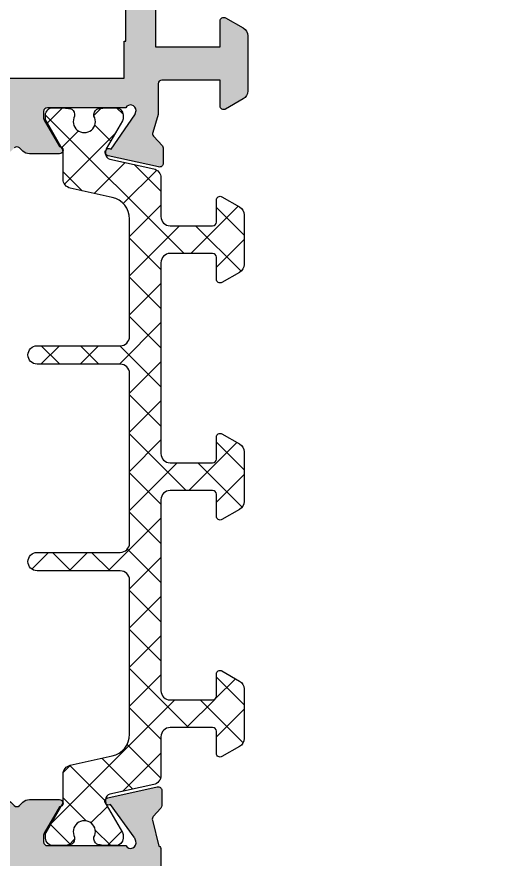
# Model space of a CAD drawing. Header units: millimetres. Extents: x -157 to 4988, y 4688 to 7765.
# Drawn here: x 2976.99 to 3002.99, y 5384.19 to 5429.85 of the extents above; entities that cross this region are included whole.
import ezdxf

# ---------------------------------------------------------------- set-up
doc = ezdxf.new("R2010")
doc.units = ezdxf.units.MM
doc.header["$LTSCALE"] = 0.2
for name, color, linetype in [('REYNAERS', 7, 'Continuous'), ('RI-HATCH-P', 7, 'Continuous'), ('RI-HATCH-PI', 4, 'Continuous'), ('RI-PROFILE', 7, 'Continuous')]:
    doc.layers.add(name, color=color, linetype=linetype)

# ---------------------------------------------------------------- blocks, each defined once
blk = doc.blocks.new('4I30840')
at = {"layer": 'RI-PROFILE'}
blk.add_lwpolyline([(8.950494908137841, 11.57999660771395), (8.950494908137841, 3.299611849984217), (12.4504949081383, 3.299611849984217), (12.4504949081383, 4.699611849984308, -0.577350269189529), (12.75049490813831, 4.87281693074118), (13.7004949081383, 4.324334175010904, -0.2679491924310627), (13.9504949081383, 3.891321473118865), (13.9504949081383, 0.9078981856638393, -0.2679491924311125), (13.70049490813835, 0.4748854837716863), (12.75049490813825, -0.0735972719584197, -0.5773502691894944), (12.45049490813835, 0.09960780879839604), (12.4504949081383, 1.49961184998449), (9.30099551573511, 1.49961184998449, 0.414213562373095), (9.100995515735121, 1.299611849984501), (9.100995515735121, -0.3741837965697528), (8.8056834118712, -1.34011209054637, 0.264245669416319), (8.848800991181463, -1.532949460224501), (9.32689199093187, -2.060072795108965, -0.1668067561032454), (9.369033426885494, -2.182876189838936), (9.369033426885437, -3.015309923371717, -0.4796563285019498), (9.125745504097893, -3.21056912479574), (6.392305103870854, -2.603188760865066, -1.238133787161582), (6.555379056545348, -2.247769305178537), (7.831067176340071, -0.3919003756636528, 0.07652390605046604), (7.857510548719517, -0.3370823262452234), (7.900999609650853, -0.1500007170179174, 0.7673269879790929), (7.341191988515561, -7.170179685545008e-07), (3.100999609650898, -7.170179401327914e-07, 0.4142135623729703), (2.90099960965091, -0.2000007170179856), (2.900999609650853, -0.5735174579439786, 0.1316524975874546), (2.927794528893912, -0.6735174579440013), (3.751375022514765, -2.100000717017963, -0.9999999999999999), (3.751375022514765, -2.500000717017997), (2.126172450497734, -2.50000030220906, -0.1989123902106995), (1.772619016642977, -2.353553691202364), (1.591923176791965, -2.172857849715882, 0.4142135623731246), (1.30908046431739, -2.17285784843591)], format="xyb", dxfattribs=at)
blk.add_lwpolyline([(-4.449505091856508, 10.09961184998417), (-4.44950509186225, 3.599611849983489), (-4.349505091862227, 3.599611849983489), (-4.349505091862284, 1.599611849983546), (7.25049490813808, 1.599611849989401), (7.250494908138194, 3.599611849983489), (7.350494908137932, 3.599611849983489), (7.350494908137932, 10.09961184998417), (7.25049490813808, 10.09961184998417), (7.25049490813808, 14.09961184998431), (7.350494908137875, 14.09961184998431), (7.350494908137932, 19.49961184999268), (7.25049490813808, 19.49961184999268), (7.250494908138137, 21.49961184998676), (-4.349505091862284, 21.49961184998676), (-4.349505091862284, 19.49961184999268), (-4.449505091862306, 19.49961184999268), (-4.449505091858555, 14.09961184998431), (-4.349505091862511, 14.09961184998431), (-4.349505091862284, 10.09961184998417)], close=True, dxfattribs=at)
blk = doc.blocks.new('4E30814')
at = {"layer": 'RI-PROFILE'}
for points in [[(-19.3000001652143, 9.800000000001226), (-20.3000001652143, 9.800000000000743), (-20.30000016521566, 10.20000000000032, -0.4142135623738806), (-19.90000016521512, 10.60000000000118), (-17.90000016521435, 10.60000000000141, -0.4142135623731283), (-17.40000016521429, 10.10000000000141), (-17.40000016521429, 9.60000000000121), (-18.3000001652143, 9.60000000000121), (-18.3000001652143, 6.700000000001204, 0.414213562373095), (-17.8000001652143, 6.200000000001204), (-8.300500770914311, 6.199981742401224, 0.4142141282784793), (-7.80049980481428, 6.699981742401224), (-7.80049980481428, 9.599980781401214), (-8.400500381414304, 9.599981934601189, -0.4142129994461191), (-8.700499804814314, 9.8999819346012), (-8.700499804814285, 10.29998193460121, -0.4142141253001703), (-8.40049922822837, 10.59998193460065), (-7.80049980481428, 10.59998078140121), (-7.800499804814308, 12.59983736559845, -0.2781517569668863), (-7.693851211536838, 12.77671448357272), (-7.340274676447223, 14.1887145410883, 0.2631925988207074), (-7.382863902751069, 14.38096749848022), (-7.793928420839563, 14.83779440077455, -0.1852564082010922), (-7.845256695950809, 14.97157301722176), (-7.845256695950354, 15.79590297111439, -0.4796563285015301), (-7.601968773163151, 15.99116217253822), (-4.922679203919813, 15.39717797536237, -1.178331541218731), (-5.069633980971446, 15.03088315390117), (-6.35924458712401, 13.2558864311447, 0.08309359224723926), (-6.388702139441591, 13.19680372163087), (-6.43739123160816, 13.03754887702628, 0.892534124388351), (-5.890692183689112, 12.79983736560114), (-1.650499804825017, 12.79983463261932, 0.4142135623729286), (-1.450499804824915, 12.99983463261937), (-1.450499804824886, 13.37335137354536, 0.1316524975874458), (-1.477294724067974, 13.47335137354538), (-2.300875217688798, 14.89983463261935, -0.9999999999999999), (-2.300875217688798, 15.29983463261938), (-0.6756705430282466, 15.29983559347365, -0.1989125222284719), (-0.322116853861786, 15.15338898566704), (-0.1414213555972879, 14.97269348903804, 0.4142135623731537), (0.1414213568773164, 14.97269349031806), (0.3221176586637, 15.15338979373995, -0.1989122125308431), (0.6756707506837927, 15.29983640474661), (2.3008752176884, 15.29983736560119, -0.9999999999999999), (2.3008752176884, 14.89983736560116), (1.477294724067576, 13.47335410652722, 0.1316524975874361), (1.45049980482446, 13.3733541065272), (1.450499804824517, 12.99983736560121, 0.4142135623728662), (1.650499804824506, 12.79983736560119), (5.890692183689083, 12.79983736560116, 0.8925341243882334), (6.437391231608103, 13.03754887702631), (6.388702139441534, 13.19680372163087, 0.08309359224723908), (6.359244587123953, 13.25588643114473), (5.069633980971389, 15.03088315390112, -1.178331541218712), (4.922679203919756, 15.3971779753624), (7.601968773163094, 15.99116217253818, -0.4796563285015136), (7.845256695950297, 15.79590297111439), (7.845256695950752, 14.97157301722173, -0.185256408201091), (7.793928420839507, 14.83779440077454), (7.382863902751012, 14.38096749848022, 0.2631925988207074), (7.340274676447166, 14.18871454108829), (7.693851211536781, 12.77671448357275, -0.2781517569669053), (7.800499804814251, 12.59983736559842), (7.80049980481428, 10.59998078140121), (8.40049922822837, 10.59998193460065, -0.4142141253001842), (8.700499804814285, 10.29998193460121), (8.700499804814314, 9.8999819346012, -0.414212999446119), (8.400500381414304, 9.599981934601189), (7.80049980481428, 9.599980781401214), (7.80049980481428, 6.699981742401221, 0.4142141282785021), (8.300500770914311, 6.199981742401249), (17.8000001652143, 6.200000000001197, 0.414213562373095), (18.3000001652143, 6.700000000001197), (18.3000001652143, 9.600000000001202), (17.40000016521429, 9.600000000001202), (17.40000016521429, 10.1000000000014, -0.4142135623731283), (17.90000016521435, 10.6000000000014), (19.90000016521512, 10.60000000000117, -0.4142135623738755), (20.30000016521569, 10.20000000000032), (20.3000001652143, 9.800000000000736), (19.3000001652143, 9.80000000000122), (19.30000016521248, 8.100000000001174, 0.414213562373095), (19.80000016521248, 7.600000000001174), (24.30000016521339, 7.599999999999099, 0.414213562373094), (24.80000016521294, 8.099999999998868), (24.8000001652143, 9.7999999999996), (23.8000001652143, 9.799999999999827), (23.80000016521385, 10.19999999999901, -0.414213562373761), (24.20000016521439, 10.60000000000069), (25.50000016521457, 10.59999999999944, -0.4142135623728286), (26.00000016521412, 10.09999999999944), (26.00000016521412, 0.4999999999998723, -0.414213562373095), (25.50000016521412, -1.277034034075086e-13), (-25.50000016521412, -1.205979760499076e-13, -0.414213562373095), (-26.00000016521412, 0.4999999999998794), (-26.00000016521412, 10.09999999999945, -0.4142135623728286), (-25.50000016521457, 10.59999999999945), (-24.20000016521439, 10.6000000000007, -0.414213562373761), (-23.80000016521385, 10.19999999999902), (-23.8000001652143, 9.799999999999834), (-24.8000001652143, 9.799999999999606), (-24.80000016521294, 8.099999999998879, 0.414213562373095), (-24.30000016521339, 7.599999999999106), (-19.80000016521248, 7.600000000001181, 0.414213562373095), (-19.30000016521248, 8.100000000001181)], [(-19.30000016521623, 5.700000000000607, 0.414213562373095), (-19.80000016521623, 6.200000000000607), (-24.40000016521623, 6.200000000000607), (-24.40000016521623, 2.100000000000612, 0.414213562373095), (-23.90000016521623, 1.600000000000613), (23.90000016521623, 1.600000000000606, 0.414213562373095), (24.40000016521623, 2.100000000000605), (24.40000016521623, 6.2000000000006), (19.80000016521623, 6.2000000000006, 0.414213562373095), (19.30000016521623, 5.7000000000006), (19.30000016521623, 5.600000000000605, -0.414213562373095), (18.30000016521623, 4.600000000000605), (6.700499804816218, 4.600000000000605, -0.414213562373095), (6.200499804816218, 5.100000000000605), (6.200499804816218, 10.70000000000063, 0.414213562373095), (5.700499804816218, 11.20000000000063), (-5.700499804816218, 11.20000000000063, 0.414213562373095), (-6.200499804816218, 10.70000000000063), (-6.200499804816218, 5.100000000000609, -0.414213562373095), (-6.700499804816218, 4.600000000000609), (-18.30000016521623, 4.600000000000612, -0.414213562373095), (-19.30000016521623, 5.600000000000612)]]:
    blk.add_lwpolyline(points, format="xyb", close=True, dxfattribs=at)
blk = doc.blocks.new('0000773L')
at = {"layer": 'RI-HATCH-PI'}
h = blk.add_hatch(dxfattribs=at)
h.set_pattern_fill('_U', color=256, scale=1.5, angle=45, style=0, double=1, pattern_type=0)
h.set_pattern_definition([(45, (-101.2278051618307, -306.5719255781246), (-1.060660171779821, 1.060660171779821), []), (135, (-101.2278051618307, -306.5719255781246), (-1.060660171779821, -1.060660171779821), [])])
edge = h.paths.add_edge_path()
edge.add_line((-4.549476573377206, 23.60367576305404), (-4.54948197724292, 20.00012237246526))
edge.add_line((-4.54948197724292, 20.00012237246526), (-4.549490374968613, 14.40012237247137))
edge.add_arc((-4.049490374969182, 14.40012162267445), 0.4999999999999937, 179.9999140796014, 269.9999140795998)
edge.add_line((-4.049491124766121, 13.90012162267502), (0.4505088752289339, 13.90011487450258))
edge.add_arc((0.4505081254326342, 13.4001148745028), 0.5000000000003348, -8.592032702381402e-05, 89.99991407967309, ccw=False)
edge.add_arc((0.4505081254326342, 13.40011487450371), 0.5000000000003348, 269.99991407956884, 359.99991407956884, ccw=False)
edge.add_line((0.450507375635425, 12.90011487450394), (-4.049492505278266, 12.90023445683758))
edge.add_arc((-4.049505792204542, 12.40023445701409), 0.5000000000000293, 89.99847743040323, 179.9984907252627)
edge.add_line((-4.549505792031098, 12.40024762792083), (-4.549673475794293, 6.034559725293406))
edge.add_arc((-3.349673476210643, 6.034528115117295), 1.199999999999985, 179.9984907252658, 257.5000859204013)
edge.add_line((-3.60939925607903, 4.862972517088878), (-1.342357588075842, 4.360385046031439))
edge.add_arc((-1.450576663021027, 3.872236880186242), 0.5000000000000219, 0.022117841707597563, 77.50008592039927, ccw=False)
edge.add_line((-0.9505767002756329, 3.872429894762064), (-0.9500028231761917, 2.385814041532768))
edge.add_arc((-0.6500028231759459, 2.38581449141083), 0.3000000000005831, 180.0000859203808, 210.0000859202775)
edge.add_line((-0.90981021937273, 2.235814101805346), (-0.02679522396806533, 0.7063925625616605))
edge.add_arc((-0.2000001547647174, 0.6063923028249936), 0.1999999999991847, 8.592037528387664e-05, 30.000085920369827, ccw=False)
edge.add_line((-1.547657575429184e-07, 0.6063926027436821), (1.547657575429184e-07, 0.3999824412299233))
edge.add_arc((-0.3999998452338787, 0.3999818413927017), 0.400000000000086, -89.999914079647, 8.592035300125644e-05, ccw=False)
edge.add_line((-0.399999245396657, -1.815860693454852e-05), (-0.9819652566459354, -1.903131985159234e-05))
edge.add_arc((-0.9819655565657287, 0.1999809686818432), 0.2000000000019197, 259.7779065301825, 270.00008592069173, ccw=False)
edge.add_arc((-2.099990247816063, -6.000020707858389), 6.099999999946263, 79.7779065298784, 82.5936926519251)
edge.add_arc((-1.274999765159623, 0.3465839515517101), 0.300000000000588, 180.0000859203752, 262.59369265203696, ccw=False)
edge.add_line((-1.574999765159873, 0.3465835016736776), (-1.574999934497782, 0.4595063284041601))
edge.add_arc((-2.100000370089862, 0.7499792920825425), 0.5999999999999802, 331.045061548546, 568.9551102922593)
edge.add_line((-2.6249999344966, 0.4595047538305437), (-2.624999765158236, 0.3465819271000612))
edge.add_arc((-2.924999765158323, 0.3465814772229354), 0.3000000000004246, -82.59352081111729, 8.592020202513595e-05, ccw=False)
edge.add_arc((-2.099990247825096, -6.000020707904465), 6.099999999996006, 97.40647918901264, 100.2222653110282)
edge.add_arc((-3.218033534064284, 0.1999776154951584), 0.2000000000089682, 270.00008592114114, 280.22226531165484, ccw=False)
edge.add_line((-3.218033234142922, -2.238451358493876e-05), (-3.7999992453922, -2.325722604723524e-05))
edge.add_arc((-3.799999845230445, 0.3999767427739301), 0.4000000000004271, 180.000085920467, 270.00008592049954, ccw=False)
edge.add_line((-4.199999845230423, 0.3999761429359125), (-4.200000154761483, 0.6063863044496713))
edge.add_arc((-4.000000154761616, 0.6063866043684184), 0.2000000000000918, 150.0000859204058, 180.000085920392, ccw=False)
edge.add_line((-4.173205385477786, 0.7063863446310563), (-3.290194977098736, 2.235810532195529))
edge.add_arc((-3.550002823173196, 2.385810142588632), 0.2999999999998882, 330.0000859205667, 360.0000859205118)
edge.add_line((-3.250002823173645, 2.385810592467379), (-3.250220435106996, 2.494610779365956))
edge.add_arc((-3.550219835045029, 2.494010748692435), 0.2999999999999818, 0.1145974936435537, 77.50008592039941)
edge.add_line((-3.485288390077926, 2.786899648199523), (-5.858634781344506, 3.313054141769356))
edge.add_arc((-5.750415706399689, 3.801202307614712), 0.5000000000000965, 180.0000859204046, 257.5000859204443, ccw=False)
edge.add_line((-6.250415706399224, 3.801201557817734), (-6.249461408943205, 5.898872353689541))
edge.add_arc((-6.749461357202449, 5.899099819638735), 0.500000000000005, 359.9739343213573, 449.9739343213573)
edge.add_line((-6.749233891253255, 6.39909976789798), (-9.049463923220912, 6.400146216021341))
edge.add_arc((-9.049463623303097, 6.200146216021409), 0.2000000000001567, 90.00008592012502, 180.0000859201901)
edge.add_line((-9.24946362330303, 6.200145916103367), (-9.249461823790455, 5.000145916104458))
edge.add_arc((-9.449461823790054, 5.000145616185453), 0.1999999999998245, -119.99991407945492, 8.59204658922863e-05, ccw=False)
edge.add_line((-9.549461564052137, 4.826940385469271), (-10.49946238655258, 5.375421716584725))
edge.add_arc((-10.24946303589613, 5.808434793374861), 0.499999999999907, 180.0000859203859, 240.0000859204035, ccw=False)
edge.add_line((-10.74946303589547, 5.808434043578046), (-10.74946471947624, 8.491841293094438))
edge.add_arc((-10.24946471947687, 8.491842042891411), 0.4999999999999316, 120.0000859203711, 180.0000859204041, ccw=False)
edge.add_line((-10.49946536881953, 8.924854369884741), (-9.549466191321699, 9.473338550228362))
edge.add_arc((-9.449465931584738, 9.300133619430794), 0.2000000000001255, 8.592036982690843e-05, 120.0000859203113, ccw=False)
edge.add_line((-9.249465931584837, 9.300133919349463), (-9.249464132072717, 8.10013391935101))
edge.add_arc((-9.049464132073126, 8.100134219269847), 0.1999999999998156, 180.0000859204181, 270.0000859206787)
edge.add_line((-9.049463832153378, 7.900134219270257), (-6.74946383215638, 7.900137668335645))
edge.add_arc((-6.749464581953134, 8.400137668334963), 0.49999999999988, 270.000085920379, 360.000085920379)
edge.add_line((-6.249464581953816, 8.400138418131718), (-6.249480102749203, 18.75013841812026))
edge.add_arc((-6.749480102748521, 18.7501376683235), 0.49999999999988, 8.59203790466456e-05, 90.00008592037905)
edge.add_line((-6.749480852545275, 19.25013766832282), (-9.049480852542274, 19.25013421925698))
edge.add_arc((-9.049480552624459, 19.05013421925705), 0.2000000000001567, 90.00008592012502, 180.0000859201901)
edge.add_line((-9.24948055262439, 19.050133919339), (-9.249478753111816, 17.8501339193401))
edge.add_arc((-9.449478753111416, 17.85013361942109), 0.1999999999998245, -119.99991407945492, 8.59204658922863e-05, ccw=False)
edge.add_line((-9.549478493373499, 17.67692838870491), (-10.49947931587394, 18.22540971982036))
edge.add_arc((-10.24947996521747, 18.65842279661045), 0.4999999999998733, 180.0000859203799, 240.00008592039802, ccw=False)
edge.add_line((-10.74947996521678, 18.65842204681368), (-10.74948197723597, 20.00013166994697))
edge.add_line((-10.74948197723597, 20.00013166994697), (-10.74947996521678, 21.34184129308025))
edge.add_arc((-10.24947996521747, 21.34184054328349), 0.4999999999998747, 119.99991407960181, 179.9999140796197, ccw=False)
edge.add_line((-10.49947931587394, 21.77485362007357), (-9.549478493373499, 22.32333495118903))
edge.add_arc((-9.449478753111451, 22.15012972047285), 0.1999999999998036, -8.592046697231126e-05, 119.99991407944671, ccw=False)
edge.add_line((-9.249478753111873, 22.15012942055384), (-9.24948055262439, 20.95012942055493))
edge.add_arc((-9.049480552624459, 20.95012912063689), 0.2000000000001567, 179.9999140798099, 269.999914079875)
edge.add_line((-9.049480852542274, 20.75012912063696), (-6.749480852545275, 20.75012567157111))
edge.add_arc((-6.749480102748521, 21.25012567157043), 0.49999999999988, 269.999914079621, 359.999914079621)
edge.add_line((-6.249480102749203, 21.25012492177368), (-6.249464581953816, 31.60012492176222))
edge.add_arc((-6.749464581953134, 31.60012567155897), 0.49999999999988, 359.999914079621, 449.999914079621)
edge.add_line((-6.74946383215638, 32.10012567155829), (-9.049463832153378, 32.10012912062368))
edge.add_arc((-9.049464132073126, 31.90012912062409), 0.1999999999998156, 89.99991407932133, 179.9999140795819)
edge.add_line((-9.249464132072717, 31.90012942054292), (-9.249465931584837, 30.70012942054447))
edge.add_arc((-9.449465931584738, 30.70012972046314), 0.2000000000001265, 239.99991407968838, 359.99991407963074, ccw=False)
edge.add_line((-9.549466191321699, 30.52692478966557), (-10.49946536881953, 31.07540897000919))
edge.add_arc((-10.24946471947687, 31.50842129700252), 0.4999999999999324, 179.9999140795961, 239.99991407962898, ccw=False)
edge.add_line((-10.74946471947624, 31.5084220467995), (-10.74946069545638, 34.19182929631236))
edge.add_arc((-10.24946069545707, 34.1918285465156), 0.4999999999998747, 119.99991407960201, 179.9999140796201, ccw=False)
edge.add_line((-10.49946004611354, 34.62484162330568), (-9.549459223613098, 35.17332295442114))
edge.add_arc((-9.44945948335105, 35.00011772370496), 0.1999999999998036, -8.592046697231126e-05, 119.99991407944671, ccw=False)
edge.add_line((-9.249459483351472, 35.00011742378595), (-9.24946128286399, 33.80011742378704))
edge.add_arc((-9.049461282864058, 33.800117123869), 0.2000000000001567, 179.9999140798099, 269.999914079875)
edge.add_line((-9.049461582781873, 33.60011712386907), (-6.750418710750239, 33.60011446620413))
edge.add_arc((-6.750418132756465, 34.10011446620379), 0.499999999999993, 269.9999337667924, 359.9999337667924)
edge.add_line((-6.250418132756806, 34.10011388821002), (-6.250415706399224, 36.1990617820762))
edge.add_arc((-5.750415706399681, 36.19906103227922), 0.5000000000001048, 102.49991407955639, 179.9999140795949, ccw=False)
edge.add_line((-5.858634781344506, 36.68720919812458), (-3.485288390077926, 37.21336369169441))
edge.add_arc((-3.550219835045029, 37.5062525912015), 0.2999999999999843, 282.4999140796004, 359.8854025063559)
edge.add_line((-3.250220435106996, 37.50565256052798), (-3.250002823173645, 37.61445274742655))
edge.add_arc((-3.550002823173183, 37.61445319730531), 0.2999999999998753, 359.9999140794869, 389.9999140794334)
edge.add_line((-3.290194977098736, 37.7644528076984), (-4.173205385477786, 39.29387699526288))
edge.add_arc((-4.000000154761616, 39.39387673552552), 0.2000000000000924, 179.9999140796083, 209.9999140795946, ccw=False)
edge.add_line((-4.200000154761483, 39.39387703544426), (-4.199999845230423, 39.60028719695802))
edge.add_arc((-3.799999845230445, 39.60028659712), 0.400000000000427, 89.99991407950051, 179.999914079533, ccw=False)
edge.add_line((-3.7999992453922, 40.00028659711998), (-3.218033234142922, 40.00028572440752))
edge.add_arc((-3.218033534064342, 39.8002857243994), 0.2000000000083421, 79.77773468832908, 89.99991407884232, ccw=False)
edge.add_arc((-2.09999024782536, 46.00028404779938), 6.09999999999694, 259.7777346889748, 262.593520810991)
edge.add_arc((-2.924999765158323, 39.653681862671), 0.3000000000004228, -8.592020242303988e-05, 82.59352081111729, ccw=False)
edge.add_line((-2.624999765158236, 39.65368141279387), (-2.6249999344966, 39.54075858606339))
edge.add_arc((-2.100000370089862, 39.25028404781139), 0.5999999999999807, 151.0448897077407, 388.954938451454)
edge.add_line((-1.574999934497782, 39.54075701148977), (-1.574999765159873, 39.65367983822026))
edge.add_arc((-1.274999765159631, 39.65367938834223), 0.3000000000005801, 97.40630734796179, 179.9999140796267, ccw=False)
edge.add_arc((-2.099990247816198, 46.0002840477532), 6.099999999947148, 277.4063073480751, 280.2220934701214)
edge.add_arc((-0.9819655565657287, 39.80028237121209), 0.2000000000019188, 89.99991407930821, 100.22209346981748, ccw=False)
edge.add_line((-0.9819652566459354, 40.00028237121379), (-0.399999245396657, 40.00028149850087))
edge.add_arc((-0.3999998452338787, 39.60028149850123), 0.400000000000086, -8.592035300125644e-05, 89.999914079647, ccw=False)
edge.add_line((1.547657575429184e-07, 39.60028089866401), (-1.547657575429184e-07, 39.39387073715025))
edge.add_arc((-0.2000001547647176, 39.39387103706894), 0.1999999999991849, 329.99991407963006, 359.9999140796246, ccw=False)
edge.add_line((-0.02679522396806533, 39.29387077733227), (-0.90981021937273, 37.76444923808859))
edge.add_arc((-0.6500028231759463, 37.6144488484831), 0.3000000000005845, 149.9999140797219, 179.9999140796185)
edge.add_line((-0.9500028231761917, 37.61444929836117), (-0.9504706656002497, 36.12789260635341))
edge.add_arc((-1.45047064083879, 36.12804996409274), 0.4999999999999994, 282.4999140795998, 359.98196813102817, ccw=False)
edge.add_line((-1.342251565893619, 35.63990179824756), (-3.609349473380277, 35.13730185928532))
edge.add_arc((-3.34962369351191, 33.9657462612569), 1.199999999999976, 102.4999140795978, 180.0009657168278)
edge.add_line((-4.549623693341431, 33.96572603533096), (-4.549482749947785, 25.60358367155501))
edge.add_arc((-4.049482750018803, 25.60359209902416), 0.5000000000000043, 180.0009657168283, 270.0009697754887)
edge.add_line((-4.049474287131162, 25.10359209909578), (0.4505256760080556, 25.103668265084))
edge.add_arc((0.4505249262113011, 24.60366826508422), 0.5000000000003348, -8.592037897869886e-05, 89.99991407962102, ccw=False)
edge.add_arc((0.4505249262113011, 24.60366826508468), 0.5000000000003348, 269.99991407956884, 359.99991407956884, ccw=False)
edge.add_line((0.4505241764140919, 24.10366826508491), (-4.049475823580906, 24.10367501325666))
edge.add_arc((-4.049476573377746, 23.6036750132572), 0.5000000000000222, 89.99991407961119, 179.9999140796112)
at = {"layer": 'RI-PROFILE', "transparency": 33554687}
blk.add_lwpolyline([(-4.549476573377206, 23.60367576305404), (-4.54948197724292, 20.00012237246526), (-4.549490374968613, 14.40012237247137, 0.4142135623730867), (-4.049491124766121, 13.90012162267502), (0.4505088752289339, 13.90011487450258, -0.414213562373095), (0.9505081254324068, 13.4001141247065, -0.414213562373095), (0.450507375635425, 12.90011487450394), (-4.049492505278266, 12.90023445683758, 0.414213630335767), (-4.549505792031098, 12.40024762792083), (-4.549673475794293, 6.034559725293406, 0.3516730433168971), (-3.60939925607903, 4.862972517088878), (-1.342357588075842, 4.360385046031439, -0.3515572048878254), (-0.9505767002756329, 3.872429894762064), (-0.9500028231761917, 2.385814041532768, 0.1316524975869369), (-0.90981021937273, 2.235814101805346), (-0.02679522396806533, 0.7063925625616605, -0.1316524975873719), (-1.547657575429184e-07, 0.6063926027436821), (1.547657575429184e-07, 0.3999824412299233, -0.414213562373095), (-0.399999245396657, -1.815860693454852e-05), (-0.9819652566459354, -1.903131985159234e-05, -0.04463227282257774), (-1.01745840390663, 0.003155518629256449, 0.0122868029539811), (-1.313671194033986, 0.04908685813873603, -0.3768397148841104), (-1.574999765159873, 0.3465835016736776), (-1.574999934497782, 0.4595063284041601, 1.696140478029522), (-2.6249999344966, 0.4595047538305437), (-2.624999765158236, 0.3465819271000612, -0.3768397148824044), (-2.886327444033896, 0.04908449979441798, 0.01228680295384513), (-3.182540096402249, 0.003152271886875724, -0.04463227282259709), (-3.218033234142922, -2.238451358493876e-05), (-3.7999992453922, -2.325722604723524e-05, -0.4142135623732615), (-4.199999845230423, 0.3999761429359125), (-4.200000154761483, 0.6063863044496713, -0.1316524975873349), (-4.173205385477786, 0.7063863446310563), (-3.290194977098736, 2.235810532195529, 0.1316524975871522), (-3.250002823173645, 2.385810592467379), (-3.250220435106996, 2.494610779365956, 0.3511038787073513), (-3.485288390077926, 2.786899648199523), (-5.858634781344506, 3.313054141769356, -0.3516652221703439), (-6.250415706399224, 3.801201557817734), (-6.249461408943205, 5.898872353689541, 0.414213562373095), (-6.749233891253255, 6.39909976789798), (-9.049463923220912, 6.400146216021341, 0.4142135623734282), (-9.24946362330303, 6.200145916103367), (-9.249461823790455, 5.000145916104458, -0.5773502691891667), (-9.549461564052137, 4.826940385469271), (-10.49946238655258, 5.375421716584725, -0.267949192431205), (-10.74946303589547, 5.808434043578046), (-10.74946471947624, 8.491841293094438, -0.2679491924312769), (-10.49946536881953, 8.924854369884741), (-9.549466191321699, 9.473338550228362, -0.5773502691892878), (-9.249465931584837, 9.300133919349463), (-9.249464132072717, 8.10013391935101, 0.414213562374427), (-9.049463832153378, 7.900134219270257), (-6.74946383215638, 7.900137668335645, 0.414213562373095), (-6.249464581953816, 8.400138418131718), (-6.249480102749203, 18.75013841812026, 0.414213562373095), (-6.749480852545275, 19.25013766832282), (-9.049480852542274, 19.25013421925698, 0.4142135623734282), (-9.24948055262439, 19.050133919339), (-9.249478753111816, 17.8501339193401, -0.5773502691891667), (-9.549478493373499, 17.67692838870491), (-10.49947931587394, 18.22540971982036, -0.2679491924312071), (-10.74947996521678, 18.65842204681368), (-10.74948197723597, 20.00013166994697), (-10.74947996521678, 21.34184129308025, -0.267949192431207), (-10.49947931587394, 21.77485362007357), (-9.549478493373499, 22.32333495118903, -0.5773502691891258), (-9.249478753111873, 22.15012942055384), (-9.24948055262439, 20.95012942055493, 0.414213562373428), (-9.049480852542274, 20.75012912063696), (-6.749480852545275, 20.75012567157111, 0.414213562373095), (-6.249480102749203, 21.25012492177368), (-6.249464581953816, 31.60012492176222, 0.414213562373095), (-6.74946383215638, 32.10012567155829), (-9.049463832153378, 32.10012912062368, 0.414213562374427), (-9.249464132072717, 31.90012942054292), (-9.249465931584837, 30.70012942054447, -0.5773502691892878), (-9.549466191321699, 30.52692478966557), (-10.49946536881953, 31.07540897000919, -0.2679491924312769), (-10.74946471947624, 31.5084220467995), (-10.74946069545638, 34.19182929631236, -0.267949192431207), (-10.49946004611354, 34.62484162330568), (-9.549459223613098, 35.17332295442114, -0.5773502691891258), (-9.249459483351472, 35.00011742378595), (-9.24946128286399, 33.80011742378704, 0.414213562373428), (-9.049461582781873, 33.60011712386907), (-6.750418710750239, 33.60011446620413, 0.414213562373095), (-6.250418132756806, 34.10011388821002), (-6.250415706399224, 36.1990617820762, -0.3516652221703361), (-5.858634781344506, 36.68720919812458), (-3.485288390077926, 37.21336369169441, 0.3511038787073515), (-3.250220435106996, 37.50565256052798), (-3.250002823173645, 37.61445274742655, 0.1316524975871581), (-3.290194977098736, 37.7644528076984), (-4.173205385477786, 39.29387699526288, -0.1316524975873348), (-4.200000154761483, 39.39387703544426), (-4.199999845230423, 39.60028719695802, -0.4142135623732615), (-3.7999992453922, 40.00028659711998), (-3.218033234142922, 40.00028572440752, -0.04463227282259492), (-3.182540096402363, 39.99711106800706, 0.01228680295384785), (-2.886327444033896, 39.95117884009952, -0.3768397148824044), (-2.624999765158236, 39.65368141279387), (-2.6249999344966, 39.54075858606339, 1.696140478029523), (-1.574999934497782, 39.54075701148977), (-1.574999765159873, 39.65367983822026, -0.3768397148841239), (-1.313671194033986, 39.9511764817552, 0.01228680295397932), (-1.01745840390663, 39.99710782126468, -0.04463227282257779), (-0.9819652566459354, 40.00028237121379), (-0.399999245396657, 40.00028149850087, -0.414213562373095), (1.547657575429184e-07, 39.60028089866401), (-1.547657575429184e-07, 39.39387073715025, -0.1316524975873717), (-0.02679522396806533, 39.29387077733227), (-0.90981021937273, 37.76444923808859, 0.131652497586937), (-0.9500028231761917, 37.61444929836117), (-0.9504706656002497, 36.12789260635341, -0.3515772368910853), (-1.342251565893619, 35.63990179824756), (-3.609349473380277, 35.13730185928532, 0.3516703782805577), (-4.549623693341431, 33.96572603533096), (-4.549482749947785, 25.60358367155501, 0.4142135831207692), (-4.049474287131162, 25.10359209909578), (0.4505256760080556, 25.103668265084, -0.414213562373095), (0.9505249262110738, 24.60366751528747, -0.414213562373095), (0.4505241764140919, 24.10366826508491), (-4.049475823580906, 24.10367501325666, 0.414213562373095)], format="xyb", close=True, dxfattribs=at)
blk = doc.blocks.new('4030840B')
for name, p in [('4I30840', (-1.450500084887121, 52.80013338997306)), ('4E30814', (0, 1.243449787580175e-13))]:
    blk.add_blockref(name, p)
at = {"rotation": 180}
blk.add_blockref('0000773L', (1.550499784967538, 52.800133709148), dxfattribs=at)
blk = doc.blocks.new('4030840')
at = {"layer": 'RI-HATCH-P'}
h = blk.add_hatch(color=256, dxfattribs=at)
h.dxf.hatch_style = 1
edge = h.paths.add_edge_path(flags=16)
edge.add_arc((-19.80000016521622, 5.700000000000735), 0.5, 0, 90)
edge.add_line((-19.80000016521622, 6.200000000000735), (-24.40000016521621, 6.200000000000735))
edge.add_line((-24.40000016521621, 6.200000000000735), (-24.40000016521621, 2.10000000000074))
edge.add_arc((-23.90000016521621, 2.10000000000074), 0.5, 180, 270)
edge.add_line((-23.90000016521621, 1.60000000000074), (23.90000016521624, 1.600000000000733))
edge.add_arc((23.90000016521624, 2.100000000000733), 0.5, 270, 360)
edge.add_line((24.40000016521624, 2.100000000000733), (24.40000016521624, 6.200000000000728))
edge.add_line((24.40000016521624, 6.200000000000728), (19.80000016521625, 6.200000000000728))
edge.add_arc((19.80000016521625, 5.700000000000728), 0.5, 90, 180)
edge.add_line((19.30000016521625, 5.700000000000728), (19.30000016521625, 5.600000000000733))
edge.add_arc((18.30000016521625, 5.600000000000733), 1, -90, 0, ccw=False)
edge.add_line((18.30000016521625, 4.600000000000733), (6.700499804816232, 4.600000000000733))
edge.add_arc((6.700499804816232, 5.100000000000733), 0.5, 180, 270, ccw=False)
edge.add_line((6.200499804816232, 5.100000000000733), (6.200499804816232, 10.70000000000076))
edge.add_arc((5.700499804816232, 10.70000000000076), 0.5, 0, 90)
edge.add_line((5.700499804816232, 11.20000000000076), (-5.700499804816204, 11.20000000000076))
edge.add_arc((-5.700499804816204, 10.70000000000076), 0.5, 90, 180)
edge.add_line((-6.200499804816204, 10.70000000000076), (-6.200499804816204, 5.100000000000733))
edge.add_arc((-6.700499804816204, 5.100000000000733), 0.5, -90, 0, ccw=False)
edge.add_line((-6.700499804816204, 4.600000000000733), (-18.30000016521622, 4.60000000000074))
edge.add_arc((-18.30000016521622, 5.60000000000074), 1, 180, 270, ccw=False)
edge.add_line((-19.30000016521622, 5.60000000000074), (-19.30000016521622, 5.700000000000735))
edge = h.paths.add_edge_path()
edge.add_arc((17.70000016521432, 10.30000000000155), 0.3000000000000114, 89.9999999999946, 179.9999999999987, ccw=False)
edge.add_line((17.70000016521435, 10.60000000000155), (19.90000016521513, 10.6000000000013))
edge.add_arc((19.90000016521553, 10.20000000000112), 0.4000000000001833, -9.669065548223443e-11, 90.00000000005701, ccw=False)
edge.add_line((20.30000016521571, 10.20000000000044), (20.30000016521431, 9.800000000000864))
edge.add_line((20.30000016521431, 9.800000000000864), (19.30000016521431, 9.800000000001347))
edge.add_line((19.30000016521431, 9.800000000001347), (19.3000001652125, 8.100000000001302))
edge.add_arc((19.8000001652125, 8.100000000001302), 0.5, 180, 270)
edge.add_line((19.8000001652125, 7.600000000001302), (24.3000001652134, 7.599999999999227))
edge.add_arc((24.30000016521329, 8.099999999998886), 0.4999999999996589, 270.000000000013, 360.000000000013)
edge.add_line((24.80000016521295, 8.099999999999), (24.80000016521431, 9.799999999999727))
edge.add_line((24.80000016521431, 9.799999999999727), (23.80000016521431, 9.799999999999955))
edge.add_line((23.80000016521431, 9.799999999999955), (23.80000016521386, 10.19999999999914))
edge.add_arc((24.20000016521452, 10.20000000000016), 0.4000000000006594, 90.00000000001631, 180.0000000001465, ccw=False)
edge.add_line((24.20000016521441, 10.60000000000082), (25.50000016521459, 10.59999999999957))
edge.add_arc((25.50000016521413, 10.09999999999957), 0.5, 0, 89.99999999994787, ccw=False)
edge.add_line((26.00000016521413, 10.09999999999957), (26.00000016521413, 0.5))
edge.add_arc((25.50000016521413, 0.5), 0.5, -90, 0, ccw=False)
edge.add_line((25.50000016521413, 0), (-25.5000001652141, 7.105427357601002e-15))
edge.add_arc((-25.5000001652141, 0.5000000000000071), 0.5, 180, 270, ccw=False)
edge.add_line((-26.0000001652141, 0.5000000000000071), (-26.0000001652141, 10.09999999999958))
edge.add_arc((-25.5000001652141, 10.09999999999958), 0.5, 90.00000000005213, 180, ccw=False)
edge.add_line((-25.50000016521456, 10.59999999999958), (-24.20000016521438, 10.60000000000083))
edge.add_arc((-24.20000016521449, 10.20000000000017), 0.4000000000006594, -1.4648549040430225e-10, 89.99999999998369, ccw=False)
edge.add_line((-23.80000016521383, 10.19999999999914), (-23.80000016521429, 9.799999999999962))
edge.add_line((-23.80000016521429, 9.799999999999962), (-24.80000016521429, 9.799999999999734))
edge.add_line((-24.80000016521429, 9.799999999999734), (-24.80000016521292, 8.099999999999007))
edge.add_arc((-24.30000016521326, 8.099999999998893), 0.4999999999996589, 179.999999999987, 269.999999999987)
edge.add_line((-24.30000016521338, 7.599999999999234), (-19.80000016521247, 7.600000000001309))
edge.add_arc((-19.80000016521247, 8.100000000001309), 0.5, 270, 360)
edge.add_line((-19.30000016521247, 8.100000000001309), (-19.30000016521429, 9.800000000001354))
edge.add_line((-19.30000016521429, 9.800000000001354), (-20.30000016521429, 9.800000000000871))
edge.add_line((-20.30000016521429, 9.800000000000871), (-20.30000016521565, 10.20000000000045))
edge.add_arc((-19.90000016521547, 10.20000000000114), 0.4000000000001762, 89.99999999994708, 180.0000000000987, ccw=False)
edge.add_line((-19.9000001652151, 10.60000000000131), (-17.70000016521432, 10.60000000000156))
edge.add_arc((-17.70000016521429, 10.30000000000155), 0.3000000000000043, 1.4210854715202004e-12, 90.0000000000054, ccw=False)
edge.add_line((-17.40000016521428, 10.30000000000156), (-17.40000016521428, 9.600000000001337))
edge.add_line((-17.40000016521428, 9.600000000001337), (-18.30000016521429, 9.600000000001337))
edge.add_line((-18.30000016521429, 9.600000000001337), (-18.30000016521429, 6.700000000001332))
edge.add_arc((-17.80000016521429, 6.700000000001332), 0.5, 180, 270)
edge.add_line((-17.80000016521429, 6.200000000001332), (-8.300500770914297, 6.199981742401349))
edge.add_arc((-8.30049980483436, 6.699981742420533), 0.5000000000201179, 269.9998892953938, 359.9999999978016)
edge.add_line((-7.800499804814265, 6.699981742401349), (-7.800499804814265, 9.599980781401342))
edge.add_line((-7.800499804814265, 9.599980781401342), (-8.40050038141429, 9.599981934601317))
edge.add_arc((-8.400499804820996, 9.899981934594045), 0.2999999999932824, 179.999999998609, 269.99988987879254, ccw=False)
edge.add_line((-8.7004998048143, 9.899981934601328), (-8.700499804814271, 10.29998193460133))
edge.add_arc((-8.400499804814231, 10.29998193460131), 0.3000000000000398, 89.99988988020931, 179.9999999999946, ccw=False)
edge.add_line((-8.400499228228355, 10.59998193460078), (-7.800499804814265, 10.59998078140134))
edge.add_line((-7.800499804814265, 10.59998078140134), (-7.800499804814294, 12.59983736559857))
edge.add_arc((-7.600499804814447, 12.59983736559854), 0.1999999999998465, 117.8239936371584, 179.9999999999898, ccw=False)
edge.add_line((-7.693851211536824, 12.77671448357285), (-7.340274676447208, 14.18871454108842))
edge.add_arc((-7.531535627640082, 14.24718888203284), 0.200000000000218, 343.0000000000568, 401.9816897436583)
edge.add_line((-7.382863902751055, 14.38096749848035), (-7.793928420839549, 14.83779440077467))
edge.add_arc((-7.645256695950863, 14.97157301722213), 0.1999999999999331, 180.0000000000692, 221.981689743713, ccw=False)
edge.add_line((-7.845256695950795, 14.97157301722189), (-7.84525669595034, 15.79590297111451))
edge.add_arc((-7.645256695950522, 15.79590297111447), 0.1999999999998181, 77.50000000005832, 179.9999999999878, ccw=False)
edge.add_line((-7.601968773163136, 15.99116217253834), (-4.922679203919799, 15.3971779753625))
edge.add_arc((-4.965967126704456, 15.20191877394481), 0.1999999999932057, -121.22058389764732, 77.50000000043809, ccw=False)
edge.add_line((-5.069633980971432, 15.0308831539013), (-6.359244587123996, 13.25588643114483))
edge.add_arc((-6.197441188249357, 13.13832938068651), 0.1999999999996117, 143.9999999999823, 162.9999999999845)
edge.add_line((-6.388702139441577, 13.196803721631), (-6.437391231608146, 13.03754887702641))
edge.add_arc((-6.150499804820171, 12.94983736560788), 0.2999999999996033, 162.9999999996364, 329.9999999984983)
edge.add_line((-5.890692183689097, 12.79983736560126), (-1.650499804825003, 12.79983463261945))
edge.add_arc((-1.650499804825031, 12.99983463261958), 0.2000000000001307, 270.0000000000081, 359.9999999999756)
edge.add_line((-1.450499804824901, 12.9998346326195), (-1.450499804824872, 13.37335137354549))
edge.add_arc((-1.650499804824804, 13.37335137354557), 0.1999999999999318, 359.9999999999777, 389.9999999999924)
edge.add_line((-1.47729472406796, 13.47335137354551), (-2.300875217688784, 14.89983463261947))
edge.add_arc((-2.300875217688784, 15.09983463261949), 0.2000000000000171, 90, 270, ccw=False)
edge.add_line((-2.300875217688784, 15.29983463261951), (-0.6756705430282324, 15.29983559347377))
edge.add_arc((-0.6756702428550199, 14.79983559347389), 0.4999999999999764, 45.000000259293415, 90.00003439731643, ccw=False)
edge.add_line((-0.3221168538617718, 15.15338898566716), (-0.1414213555972736, 14.97269348903816))
edge.add_arc((1.4210854715202e-14, 15.11411484591545), 0.1999999999999695, 225.0000002592911, 315.0000002593026)
edge.add_line((0.1414213568773306, 14.97269349031819), (0.3221176586637142, 15.15338979374008))
edge.add_arc((0.6756710508570478, 14.79983640474677), 0.5000000000000643, 90.00003439731972, 135.0000002592934, ccw=False)
edge.add_line((0.6756707506838069, 15.29983640474674), (2.300875217688414, 15.29983736560132))
edge.add_arc((2.300875217688414, 15.0998373656013), 0.2000000000000171, -90, 90, ccw=False)
edge.add_line((2.300875217688414, 14.89983736560129), (1.47729472406759, 13.47335410652735))
edge.add_arc((1.650499804824463, 13.37335410652735), 0.1999999999999876, 149.9999999999975, 180.0000000000061)
edge.add_line((1.450499804824474, 13.37335410652733), (1.450499804824531, 12.99983736560134))
edge.add_arc((1.650499804824605, 12.9998373656014), 0.2000000000000739, 180.0000000000183, 269.9999999999756)
edge.add_line((1.65049980482452, 12.79983736560132), (5.890692183689097, 12.79983736560129))
edge.add_arc((6.150499804820143, 12.94983736560795), 0.2999999999996164, 210.0000000015102, 377.0000000003571)
edge.add_line((6.437391231608117, 13.03754887702644), (6.388702139441548, 13.196803721631))
edge.add_arc((6.197441188249243, 13.13832938068653), 0.199999999999689, 17.00000000000444, 36.00000000000663)
edge.add_line((6.359244587123968, 13.25588643114486), (5.069633980971403, 15.03088315390124))
edge.add_arc((4.965967126704427, 15.2019187739448), 0.1999999999932335, 102.49999999955918, 301.22058389764095, ccw=False)
edge.add_line((4.92267920391977, 15.39717797536252), (7.601968773163108, 15.99116217253831))
edge.add_arc((7.645256695950494, 15.79590297111446), 0.1999999999998175, 1.63140612130519e-11, 102.49999999994259, ccw=False)
edge.add_line((7.845256695950312, 15.79590297111451), (7.845256695950766, 14.97157301722186))
edge.add_arc((7.645256695950863, 14.97157301722211), 0.1999999999999034, 318.0183102562846, 359.99999999992673, ccw=False)
edge.add_line((7.793928420839521, 14.83779440077467), (7.382863902751026, 14.38096749848035))
edge.add_arc((7.531535627640054, 14.24718888203284), 0.2000000000002199, 138.0183102563418, 196.9999999999432)
edge.add_line((7.34027467644718, 14.18871454108842), (7.693851211536796, 12.77671448357287))
edge.add_arc((7.600499804814362, 12.59983736559855), 0.1999999999999042, 0, 62.17600636282998, ccw=False)
edge.add_line((7.800499804814265, 12.59983736559855), (7.800499804814294, 10.59998078140134))
edge.add_line((7.800499804814294, 10.59998078140134), (8.400499228228384, 10.59998193460078))
edge.add_arc((8.40049980481426, 10.29998193460131), 0.3000000000000184, 3.979039320256561e-12, 90.00011011979069, ccw=False)
edge.add_line((8.7004998048143, 10.29998193460133), (8.700499804814328, 9.899981934601328))
edge.add_arc((8.400499804821024, 9.899981934594045), 0.2999999999933038, -89.99988987879249, 1.391015302942833e-09, ccw=False)
edge.add_line((8.400500381414318, 9.599981934601317), (7.800499804814294, 9.599980781401342))
edge.add_line((7.800499804814294, 9.599980781401342), (7.800499804814294, 6.699981742401349))
edge.add_arc((8.30049980483436, 6.699981742420533), 0.5000000000200657, 180.0000000021984, 270.0001107046095)
edge.add_line((8.300500770914326, 6.199981742401377), (17.80000016521431, 6.200000000001324))
edge.add_arc((17.80000016521431, 6.700000000001324), 0.5, 270, 360)
edge.add_line((18.30000016521431, 6.700000000001324), (18.30000016521431, 9.60000000000133))
edge.add_line((18.30000016521431, 9.60000000000133), (17.40000016521431, 9.60000000000133))
edge.add_line((17.40000016521431, 9.60000000000133), (17.40000016521431, 10.30000000000155))
edge = h.paths.add_edge_path()
edge.add_line((2.300874937627654, 50.30013267295507), (0.6756723656106232, 50.30013308776401))
edge.add_arc((0.6756723239491436, 50.80013308776405), 0.5000000000000443, 224.9999997407147, 270.0000047740539, ccw=False)
edge.add_line((0.3221189317558668, 50.44657969877071), (0.1414230919048549, 50.62727554025719))
edge.add_arc((1.73502759537314e-06, 50.4858541846599), 0.1999999999999494, 44.99999974071464, 134.9999997407204)
edge.add_line((-0.1414196205697209, 50.62727554153716), (-0.3221155807692782, 50.44657958297304))
edge.add_arc((-0.6756689697625831, 50.80013297516626), 0.499999999999984, 270.00000477405064, 314.9999997407158, ccw=False)
edge.add_line((-0.6756689281011319, 50.30013297516629), (-2.300875497751022, 50.30013338997304))
edge.add_arc((-2.300875497751022, 50.50013338997306), 0.2000000000000171, 90, 270, ccw=False)
edge.add_line((-2.300875497751022, 50.70013338997308), (-1.477295004130227, 52.12661664904701))
edge.add_arc((-1.650500084887099, 52.22661664904702), 0.1999999999999911, 329.9999999999957, 360.000000000004)
edge.add_line((-1.450500084887111, 52.22661664904703), (-1.450500084887111, 52.60013338997302))
edge.add_arc((-1.650500084887156, 52.60013338997302), 0.2000000000000455, 0, 90)
edge.add_line((-1.650500084887156, 52.80013338997307), (-5.890692463751762, 52.80013338997307))
edge.add_arc((-6.150500084887156, 52.65013338997309), 0.3000000000000428, 29.99999999999026, 180)
edge.add_line((-6.450500084887224, 52.65013338997309), (-6.407011023955832, 52.46305178074584))
edge.add_arc((-6.2157500727631, 52.5215261216906), 0.2000000000001798, 197.0000000000466, 214.503873560037)
edge.add_line((-6.380567651576328, 52.40823373132736), (-5.104879531781606, 50.55236480181247))
edge.add_arc((-4.985093501895491, 50.39220454755166), 0.200000000001916, -77.49999999991411, 126.79331360678879, ccw=False)
edge.add_line((-4.941805579107168, 50.19694534612589), (-7.67524597933415, 49.58956498219536))
edge.add_arc((-7.718533902121763, 49.78482418361932), 0.1999999999999777, 180.0000000000081, 282.4999999999991, ccw=False)
edge.add_line((-7.918533902121752, 49.78482418361929), (-7.918533902121808, 50.61725791715207))
edge.add_arc((-7.718533902121791, 50.61725791715197), 0.2000000000000171, 142.1194734771601, 179.9999999999715, ccw=False)
edge.add_line((-7.876392466168127, 50.74006131188207), (-7.398301806340228, 51.26718427198205))
edge.add_arc((-7.546445278521574, 51.40154762878005), 0.1999999999999328, 317.7925596128884, 377.0000000000165)
edge.add_line((-7.355184327329042, 51.46002196972464), (-7.650500260115919, 52.42595686176105))
edge.add_line((-7.650500260115919, 52.42595686176105), (-7.650500260115976, 54.09974523995757))
edge.add_arc((-7.850500260115965, 54.09974523995757), 0.1999999999999886, 0, 90)
edge.add_line((-7.850500260115965, 54.29974523995756), (-11.00000517674927, 54.29974523995756))
edge.add_line((-11.00000517674927, 54.29974523995756), (-11.00000517674927, 52.89974119877147))
edge.add_arc((-11.2000051767494, 52.89974119877157), 0.2000000000001307, 239.9999999999832, 359.9999999999715, ccw=False)
edge.add_line((-11.30000517674951, 52.72653611801461), (-12.25000517674933, 53.27501887374477))
edge.add_arc((-12.0000051767493, 53.70803157563695), 0.4999999999999814, 180.0000000000032, 239.999999999995, ccw=False)
edge.add_line((-12.50000517674927, 53.70803157563692), (-12.50000517674927, 56.69145486309195))
edge.add_arc((-12.00000517674933, 56.69145486309181), 0.4999999999999432, 119.9999999999965, 179.9999999999837, ccw=False)
edge.add_line((-12.25000517674927, 57.12446756498399), (-11.30000517674951, 57.67295032071426))
edge.add_arc((-11.2000051767494, 57.49974523995728), 0.2000000000001393, 2.8478552849264815e-11, 120.0000000000127, ccw=False)
edge.add_line((-11.00000517674927, 57.49974523995738), (-11.00000517674927, 56.09974523995729))
edge.add_line((-11.00000517674927, 56.09974523995729), (-7.500005176749269, 56.09974523995729))
edge.add_line((-7.500005176749269, 56.09974523995729), (-7.500005176749269, 64.38012999768702))
edge.add_line((-7.500005176749269, 64.38012999768702), (-7.200005176749087, 64.89974523995747))
edge.add_line((-7.200005176749087, 64.89974523995747), (-7.500005176749269, 65.41936048222792))
edge.add_line((-7.500005176749269, 65.41936048222792), (-7.500005176749269, 74.09974523995729))
edge.add_line((-7.500005176749269, 74.09974523995729), (-11.00000517674927, 74.09974523995729))
edge.add_line((-11.00000517674927, 74.09974523995729), (-11.00000517674927, 71.88608069728647))
edge.add_line((-11.00000517674927, 71.88608069728647), (-11.66998526125003, 71.70656007469931))
edge.add_arc((-11.72174907027032, 71.899745239957), 0.1999999999998224, 239.9999999997668, 284.99999999994907, ccw=False)
edge.add_line((-11.82174907027094, 71.72654015920067), (-12.25000517674933, 71.97379393755789))
edge.add_arc((-12.00000517674927, 72.40680663945014), 0.5000000000000572, 180.0000000000049, 239.9999999999963, ccw=False)
edge.add_line((-12.50000517674933, 72.4068066394501), (-12.50000517674927, 75.39974523995748))
edge.add_arc((-12.00000517674927, 75.39974523995748), 0.5, 90, 180, ccw=False)
edge.add_line((-12.00000517674927, 75.89974523995748), (-2.000005176749269, 75.89974523995747))
edge.add_arc((-2.000005176749269, 76.39974523995747), 0.5, 270, 360)
edge.add_line((-1.500005176749269, 76.39974523995747), (-1.500005176749241, 130.3999939680573))
edge.add_arc((-1.000005176749241, 130.3999939680573), 0.5, 90, 180, ccw=False)
edge.add_line((-1.000005176749241, 130.8999939680573), (7.999994823250759, 130.8999939680573))
edge.add_arc((7.999994823250759, 130.3999939680573), 0.5, 0, 90, ccw=False)
edge.add_line((8.49999482325076, 130.3999939680573), (8.49999482325073, 76.39974523995747))
edge.add_arc((8.99999482325073, 76.39974523995747), 0.5, 180, 270)
edge.add_line((8.99999482325073, 75.89974523995747), (11.99999482325119, 75.89974523995747))
edge.add_arc((11.99999482325119, 75.39974523995747), 0.5, 0, 90, ccw=False)
edge.add_line((12.49999482325119, 75.39974523995747), (12.49999482325124, 72.40680663945008))
edge.add_arc((11.99999482325124, 72.40680663945004), 0.5, -60.00000000001478, 4.888534022029489e-12, ccw=False)
edge.add_line((12.24999482325113, 71.97379393755776), (11.82173871677263, 71.7265401592002))
edge.add_arc((11.72173871677261, 71.89974523995703), 0.1999999999999613, 254.9999999999518, 300.0000000000139, ccw=False)
edge.add_line((11.66997490775195, 71.7065600746993), (10.99999482325119, 71.88608069728647))
edge.add_line((10.99999482325119, 71.88608069728647), (10.99999482325119, 74.09974523995729))
edge.add_line((10.99999482325119, 74.09974523995729), (7.499994823251185, 74.09974523995729))
edge.add_line((7.499994823251185, 74.09974523995729), (7.499994823250731, 65.41936048222792))
edge.add_line((7.499994823250731, 65.41936048222792), (7.199994823250549, 64.89974523995747))
edge.add_line((7.199994823250549, 64.89974523995747), (7.499994823250731, 64.38012999768702))
edge.add_line((7.499994823250731, 64.38012999768702), (7.499994823250731, 56.09974523995729))
edge.add_line((7.499994823250731, 56.09974523995729), (10.99999482325119, 56.09974523995729))
edge.add_line((10.99999482325119, 56.09974523995729), (10.99999482325119, 57.49974523995738))
edge.add_arc((11.1999948232512, 57.49974523995733), 0.2000000000000171, 60.000000000005286, 179.9999999999878, ccw=False)
edge.add_line((11.2999948232512, 57.67295032071425), (12.24999482325119, 57.12446756498397))
edge.add_arc((11.99999482325124, 56.69145486309179), 0.4999999999999388, 1.63140612130519e-11, 60.000000000003524, ccw=False)
edge.add_line((12.49999482325119, 56.69145486309193), (12.49999482325119, 53.70803157563691))
edge.add_arc((11.99999482325124, 53.70803157563691), 0.4999999999999432, -59.99999999999619, 0, ccw=False)
edge.add_line((12.24999482325124, 53.27501887374476), (11.29999482325114, 52.72653611801465))
edge.add_arc((11.1999948232512, 52.89974119877151), 0.1999999999999433, 180.0000000000122, 299.9999999999887, ccw=False)
edge.add_line((10.99999482325124, 52.89974119877147), (10.99999482325119, 54.29974523995756))
edge.add_line((10.99999482325119, 54.29974523995756), (7.850495430848, 54.29974523995756))
edge.add_arc((7.850495430848, 54.09974523995757), 0.1999999999999886, 90, 180)
edge.add_line((7.650495430848011, 54.09974523995757), (7.650495430848011, 52.42594959340332))
edge.add_line((7.650495430848011, 52.42594959340332), (7.35518332698409, 51.4600212994267))
edge.add_arc((7.546444378475698, 51.40154728654659), 0.1999999999999477, 163.0000982777805, 222.2074403871146)
edge.add_line((7.398300906294352, 51.26718392974857), (7.876391906044759, 50.7400605948641))
edge.add_arc((7.718533341998423, 50.61725720013411), 0.1999999999999578, 8.185452315956354e-12, 37.88052652281738, ccw=False)
edge.add_line((7.918533341998383, 50.61725720013413), (7.918533341998327, 49.78482346660135))
edge.add_arc((7.718533341998366, 49.7848234666013), 0.1999999999999602, -102.49999999999119, 1.63140612130519e-11, ccw=False)
edge.add_line((7.675245419210782, 49.58956426517733), (4.941805018983743, 50.196944629108))
edge.add_arc((4.985092941772123, 50.39220383053376), 0.200000000001892, 53.20668639320388, 257.4999999998973, ccw=False)
edge.add_line((5.104878971658238, 50.55236408479453), (6.38056709145296, 52.40823301430942))
edge.add_arc((6.215749512639846, 52.52152540467247), 0.1999999999999809, 325.4961264399881, 342.9999999999741)
edge.add_line((6.407010463832407, 52.46305106372785), (6.450499524763742, 52.65013267295515))
edge.add_arc((6.150499524763788, 52.65013267295518), 0.2999999999999545, 359.9999999999946, 510.0000000000137)
edge.add_line((5.890691903628451, 52.8001326729551), (1.650499524763788, 52.80013267295513))
edge.add_arc((1.650499524763845, 52.60013267295507), 0.2000000000000597, 90.00000000001629, 179.9999999999959)
edge.add_line((1.450499524763799, 52.60013267295508), (1.450499524763742, 52.22661593202909))
edge.add_arc((1.650499524763674, 52.22661593202896), 0.1999999999999318, 179.9999999999633, 209.9999999999761)
edge.add_line((1.477294444006802, 52.12661593202907), (2.300874937627654, 50.70013267295511))
edge.add_arc((2.300874937627654, 50.50013267295509), 0.2000000000000171, -90, 90, ccw=False)
edge = h.paths.add_edge_path(flags=16)
edge.add_line((0.2999937070373875, 76.39974523995747), (0.2999937070373875, 118.9028966233806))
edge.add_arc((0.7999937070373875, 118.9028966233806), 0.5, 89.99999999998698, 180, ccw=False)
edge.add_line((0.7999937070375012, 119.4028966233806), (1.448409385323984, 119.4028966233805))
edge.add_arc((1.448409385324098, 119.9028966233805), 0.5, 269.999999999987, 360)
edge.add_line((1.948409385324098, 119.9028966233805), (1.948409385324098, 120.2633590350327))
edge.add_arc((1.448409385324098, 120.2633590350327), 0.5, 359.9999999999935, 414.1465329365255)
edge.add_arc((3.498409385324166, 123.1001706255333), 2.999999999999802, -54.149408425611284, 234.14653293653112, ccw=False)
edge.add_arc((5.548267012382709, 120.2632561557635), 0.5000000000000606, 125.8505915743892, 179.9959766846859)
edge.add_line((5.048267013615359, 120.2632912658131), (5.048241717190521, 119.9030464767609))
edge.add_arc((5.548241694734472, 119.9028966233809), 0.4999999999999866, 179.9828280672926, 269.9999999999935)
edge.add_line((5.548241694734415, 119.4028966233809), (6.199993707036796, 119.4028966233807))
edge.add_arc((6.199993707036683, 118.9028966233807), 0.5, 0, 89.99999999998698, ccw=False)
edge.add_line((6.699993707036683, 118.9028966233807), (6.699993707036683, 76.39974523995747))
edge.add_arc((6.199993707036683, 76.39974523995747), 0.5, -90, 0, ccw=False)
edge.add_line((6.199993707036683, 75.89974523995747), (0.7999937070373875, 75.89974523995747))
edge.add_arc((0.7999937070373875, 76.39974523995747), 0.5, 180, 270, ccw=False)
h.paths.add_polyline_path([(-5.900005176743619, 62.89974523995724), (-5.90000517674936, 56.39974523995656), (-5.800005176749337, 56.39974523995656), (-5.800005176749394, 54.39974523995662), (5.799994823250969, 54.39974523996247), (5.799994823251083, 56.39974523995656), (5.899994823250822, 56.39974523995656), (5.899994823250822, 62.89974523995724), (5.799994823250969, 62.89974523995724), (5.799994823250969, 66.89974523995738), (5.899994823250765, 66.89974523995738), (5.899994823250822, 72.29974523996574), (5.799994823250969, 72.29974523996574), (5.799994823251026, 74.29974523995983), (-5.800005176749394, 74.29974523995983), (-5.800005176749394, 72.29974523996574), (-5.900005176749417, 72.29974523996574), (-5.900005176745665, 66.89974523995738), (-5.800005176749622, 66.89974523995738), (-5.800005176749394, 62.89974523995724)], flags=16)
blk.add_blockref('4030840B', (0, 7.105427357601002e-15))

msp = doc.modelspace()

# ---------------------------------------------------------------- block references
at = {"layer": 'REYNAERS'}
msp.add_blockref('4030840', (2976.985605290549, 5372.120703865022), dxfattribs=at)

doc.saveas('drawing.dxf')
